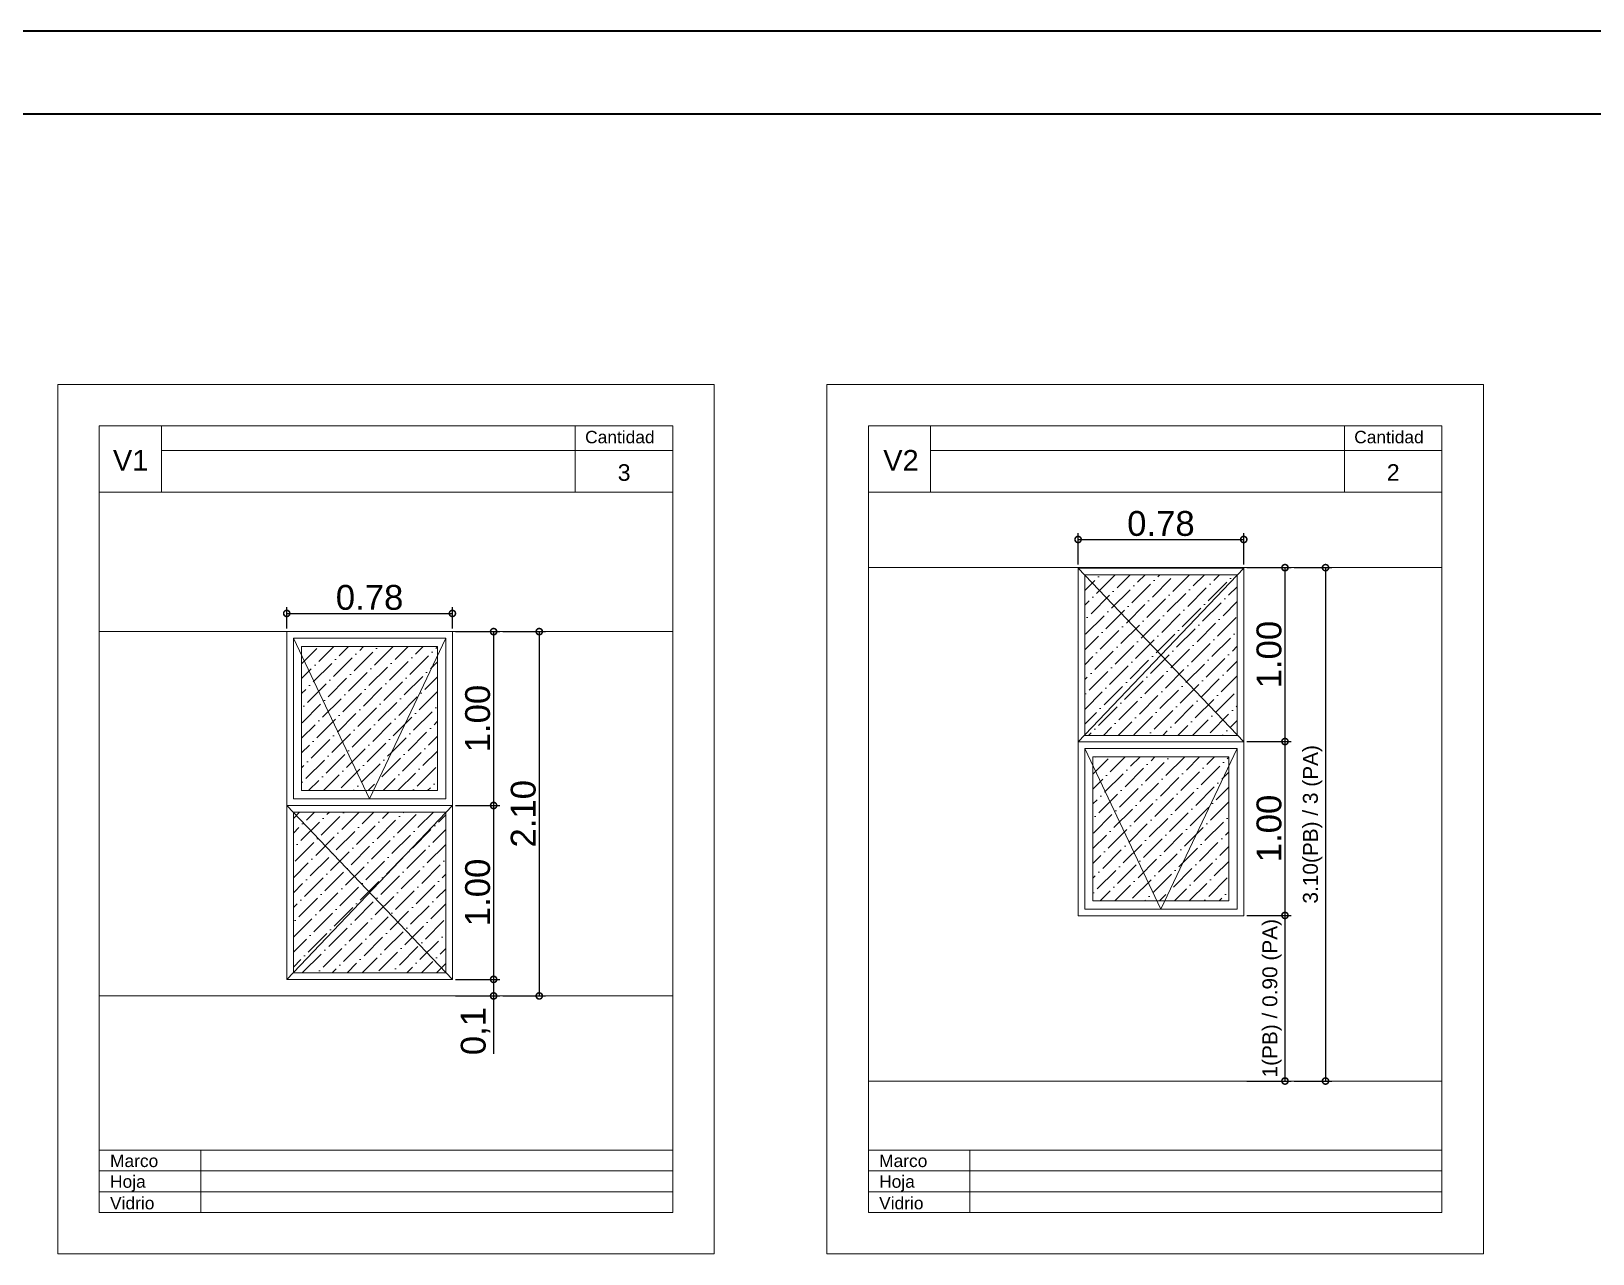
# Model space of a CAD drawing. Header units: millimetres. Extents: x 110427 to 125914, y 76277 to 76441.
# Drawn here: x 114048.16 to 114057.59, y 76299.33 to 76306.71 of the extents above; entities that cross this region are included whole.
import ezdxf

# ---------------------------------------------------------------- set-up
doc = ezdxf.new("R2010")
doc.units = ezdxf.units.MM
for name, pattern in [('ACAD_ISO03W100', [30, 12, -18]), ('ACAD_ISO05W100', [33, 24, -3, 0, -3, 0, -3]), ('JIS_02_0.7', [1.35, 0.75, -0.6]), ('TransientTextAxis', [0.3, 0.2, -0.1, 0, 0])]:
    doc.linetypes.add(name, pattern=pattern)
for name, color, linetype, lineweight in [('0.30', 1, 'Continuous', 30), ('06_CIVIL VISTAS GRUESA', 244, 'Continuous', 13), ('09_CIVIL PROYECCIONES', 230, 'JIS_02_0.7', 5), ('13_COTAS', 8, 'Continuous', 9), ('M-PARCELA-', 3, 'Continuous', 15), ('Punteada', 4, 'ACAD_ISO05W100', 5), ('texto', 170, 'Continuous', 5)]:
    doc.layers.add(name, color=color, linetype=linetype, lineweight=lineweight)
doc.styles.add('A', font='arial.ttf')
doc.styles.get("Standard").update_dxf_attribs({"font": 'arial.ttf'})
doc.styles.add('Swis721 BT', font='swiss.ttf')
doc.dimstyles.new('ISO-23', dxfattribs={"dimscale": 0.03, "dimtxt": 5, "dimasz": 2.5, "dimexe": 1.25, "dimexo": 0.625, "dimtad": 1, "dimtxsty": 'Swis721 BT', "dimblk": 'DOTSMALL', "dimcen": 2.5, "dimclrt": 150, "dimadec": 0, "dimazin": 0, "dimtfac": 1, "dimtmove": 0, "dimatfit": 3, "dimfxl": 0, "dimarcsym": 0})
pattern_1 = [(45, (113490.00509, 75831.412096), (0.0336759605, 0.1234785217), [0.15875, -0.03175, 0, -0.03175])]
pattern_2 = [(45, (113485.22808, 75832.07869), (0.0336759605, 0.1234785217), [0.15875, -0.03175, 0, -0.03175])]

# ---------------------------------------------------------------- blocks, each defined once
blk = doc.blocks.new('planilla simple')
at = {"layer": '06_CIVIL VISTAS GRUESA'}
for p, q in [((2743499.9, 218871.1), (2739537.4, 218871.1)), ((2739537.4, 218871.1), (2739537.4, 213621.1)), ((2739537.4, 218871.1), (2739537.4, 218496.1)), ((2743499.9, 218871.1), (2743499.9, 213621.1)), ((2743249.9, 218621.1), (2739787.4, 218621.1)), ((2739787.4, 218621.1), (2739787.4, 218221.1)), ((2739787.4, 218621.1), (2743249.9, 218621.1)), ((2740162.4, 218596.1), (2740162.4, 218621.1)), ((2740162.4, 218221.1), (2740162.4, 218596.1)), ((2743249.9, 218621.1), (2743249.9, 213871.1)), ((2740162.4, 218471.1), (2741353.5, 218471.1)), ((2740162.4, 218471.1), (2740162.4, 218346.1)), ((2741353.5, 218471.1), (2741907.9, 218471.1)), ((2742473.2, 218471.1), (2741907.9, 218471.1)), ((2742473.2, 218471.1), (2743092.3, 218471.1)), ((2743092.3, 218471.1), (2743249.9, 218471.1)), ((2739787.4, 218221.1), (2740162.4, 218221.1)), ((2739787.4, 218221.1), (2739787.4, 213871.1)), ((2740162.4, 218221.1), (2743249.9, 218221.1)), ((2741907.9, 218221.1), (2741907.9, 218221.1)), ((2739787.4, 213871.1), (2739787.4, 215121.1)), ((2739787.4, 214246.1), (2743249.9, 214246.1)), ((2740399.9, 214246.1), (2740399.9, 213871.1)), ((2739787.4, 214121.1), (2743249.9, 214121.1)), ((2739787.4, 213996.1), (2743249.9, 213996.1)), ((2739787.4, 213871.1), (2743249.9, 213871.1)), ((2739787.4, 213871.1), (2743249.9, 213871.1)), ((2739537.4, 213621.1), (2743499.9, 213621.1))]:
    blk.add_line(p, q, dxfattribs=at)
blk = doc.blocks.new('planilla simple2')
at = {"layer": '06_CIVIL VISTAS GRUESA'}
blk.add_line((2737480.4, 217737.6), (2737480.4, 217337.6), dxfattribs=at)
at = {"layer": '13_COTAS'}
blk.add_blockref('planilla simple', (-5180.2, -883.5), dxfattribs=at)
blk = doc.blocks.new('_DotSmall')
at = {"color": 0, "linetype": 'ByBlock', "const_width": 0.5}
blk.add_lwpolyline([(-0.0625, 0, 1), (0.0625, 0, 1)], format="xyb", close=True, dxfattribs=at)
blk = doc.blocks.new('*D66')
at = {"layer": '13_COTAS', "color": 0, "lineweight": -2}
for p, q in [((114054.479, 76303.4877), (114054.479, 76303.6767)), ((114054.479, 76303.6392), (114055.479, 76303.6392)), ((114055.479, 76303.4877), (114055.479, 76303.6767))]:
    blk.add_line(p, q, dxfattribs=at)
at = {"layer": 'Defpoints', "color": 0}
for p in [(114055.479, 76303.6392), (114054.479, 76303.469), (114055.479, 76303.469)]:
    blk.add_point(p, dxfattribs=at)
at = {"layer": '13_COTAS', "color": 0, "lineweight": -2, "xscale": 0.075, "yscale": 0.075, "zscale": 0.075, "rotation": 180}
blk.add_blockref('_DotSmall', (114054.479, 76303.6392), dxfattribs=at)
at = {"layer": '13_COTAS', "color": 0, "lineweight": -2, "xscale": 0.075, "yscale": 0.075, "zscale": 0.075}
blk.add_blockref('_DotSmall', (114055.479, 76303.6392), dxfattribs=at)
at = {"layer": '13_COTAS', "color": 150, "insert": (114054.979, 76303.735), "char_height": 0.15, "attachment_point": 5, "style": 'Swis721 BT'}
blk.add_mtext('0.78', dxfattribs=at)
blk = doc.blocks.new('*D67')
at = {"layer": '13_COTAS', "color": 0, "lineweight": -2}
for p, q in [((114055.4978, 76303.469), (114055.7654, 76303.469)), ((114055.7279, 76303.469), (114055.7279, 76302.419)), ((114055.4978, 76302.419), (114055.7654, 76302.419))]:
    blk.add_line(p, q, dxfattribs=at)
at = {"layer": 'Defpoints', "color": 0}
for p in [(114055.479, 76303.469), (114055.479, 76302.419), (114055.7279, 76302.419)]:
    blk.add_point(p, dxfattribs=at)
at = {"layer": '13_COTAS', "color": 0, "lineweight": -2, "xscale": 0.075, "yscale": 0.075, "zscale": 0.075}
for p, rotation in [((114055.7279, 76303.469), 90), ((114055.7279, 76302.419), 270)]:
    blk.add_blockref('_DotSmall', p, dxfattribs=dict(at, rotation=rotation))
at = {"layer": '13_COTAS', "color": 150, "insert": (114055.6321, 76302.944), "char_height": 0.15, "attachment_point": 5, "rotation": 90, "style": 'Swis721 BT'}
blk.add_mtext('1.00', dxfattribs=at)
blk = doc.blocks.new('*D68')
at = {"layer": '13_COTAS', "color": 0, "lineweight": -2}
for p, q in [((114055.4978, 76302.419), (114055.7654, 76302.419)), ((114055.7279, 76302.419), (114055.7279, 76301.369)), ((114055.4978, 76301.369), (114055.7654, 76301.369))]:
    blk.add_line(p, q, dxfattribs=at)
at = {"layer": 'Defpoints', "color": 0}
for p in [(114055.479, 76302.419), (114055.479, 76301.369), (114055.7279, 76301.369)]:
    blk.add_point(p, dxfattribs=at)
at = {"layer": '13_COTAS', "color": 0, "lineweight": -2, "xscale": 0.075, "yscale": 0.075, "zscale": 0.075}
for p, rotation in [((114055.7279, 76302.419), 90), ((114055.7279, 76301.369), 270)]:
    blk.add_blockref('_DotSmall', p, dxfattribs=dict(at, rotation=rotation))
at = {"layer": '13_COTAS', "color": 150, "insert": (114055.6321, 76301.894), "char_height": 0.15, "attachment_point": 5, "rotation": 90, "style": 'Swis721 BT'}
blk.add_mtext('1.00', dxfattribs=at)
blk = doc.blocks.new('*D69')
at = {"layer": '13_COTAS', "color": 0, "lineweight": -2}
for p, q in [((114055.4978, 76301.369), (114055.7654, 76301.369)), ((114055.7279, 76301.369), (114055.7279, 76300.369)), ((114055.4978, 76300.369), (114055.7654, 76300.369))]:
    blk.add_line(p, q, dxfattribs=at)
at = {"layer": 'Defpoints', "color": 0}
for p in [(114055.479, 76301.369), (114055.479, 76300.369), (114055.7279, 76300.369)]:
    blk.add_point(p, dxfattribs=at)
at = {"layer": '13_COTAS', "color": 0, "lineweight": -2, "xscale": 0.075, "yscale": 0.075, "zscale": 0.075}
for p, rotation in [((114055.7279, 76301.369), 90), ((114055.7279, 76300.369), 270)]:
    blk.add_blockref('_DotSmall', p, dxfattribs=dict(at, rotation=rotation))
at = {"layer": '13_COTAS', "color": 150, "insert": (114055.65, 76300.869), "char_height": 0.15, "attachment_point": 5, "rotation": 90, "style": 'Swis721 BT'}
blk.add_mtext('{\\H0.6x;1(PB) / 0.90 (PA)}', dxfattribs=at)
blk = doc.blocks.new('*D171')
at = {"layer": '13_COTAS', "color": 0, "lineweight": -2}
for p, q in [((114055.7841, 76303.469), (114056.0101, 76303.469)), ((114055.9726, 76303.469), (114055.9726, 76300.369)), ((114055.7841, 76300.369), (114056.0101, 76300.369))]:
    blk.add_line(p, q, dxfattribs=at)
at = {"layer": 'Defpoints', "color": 0}
for p in [(114055.7654, 76303.469), (114055.7654, 76300.369), (114055.9726, 76300.369)]:
    blk.add_point(p, dxfattribs=at)
at = {"layer": '13_COTAS', "color": 0, "lineweight": -2, "xscale": 0.075, "yscale": 0.075, "zscale": 0.075}
for p, rotation in [((114055.9726, 76303.469), 90), ((114055.9726, 76300.369), 270)]:
    blk.add_blockref('_DotSmall', p, dxfattribs=dict(at, rotation=rotation))
at = {"layer": '13_COTAS', "color": 150, "insert": (114055.8948, 76301.919), "char_height": 0.15, "attachment_point": 5, "rotation": 90, "style": 'Swis721 BT'}
blk.add_mtext('{\\H0.6x;3.10(PB) / 3 (PA)}', dxfattribs=at)
blk = doc.blocks.new('marco a3')
at = {"layer": '0.30', "color": 18, "lineweight": 40}
for p, q in [((-60.305, 56.936), (-76.055, 56.936)), ((-60.68, 56.561), (-75.1175, 56.561))]:
    blk.add_line(p, q, dxfattribs=at)
blk = doc.blocks.new('*D787')
at = {"layer": '13_COTAS', "color": 0, "lineweight": -2}
for p, q in [((114049.702, 76303.1016), (114049.702, 76303.2301)), ((114050.702, 76303.1016), (114050.702, 76303.2301)), ((114049.702, 76303.1926), (114050.702, 76303.1926))]:
    blk.add_line(p, q, dxfattribs=at)
at = {"layer": 'Defpoints', "color": 0}
for p in [(114050.702, 76303.1926), (114049.702, 76303.0828), (114050.702, 76303.0828)]:
    blk.add_point(p, dxfattribs=at)
at = {"layer": '13_COTAS', "color": 0, "lineweight": -2, "xscale": 0.075, "yscale": 0.075, "zscale": 0.075, "rotation": 180}
blk.add_blockref('_DotSmall', (114049.702, 76303.1926), dxfattribs=at)
at = {"layer": '13_COTAS', "color": 0, "lineweight": -2, "xscale": 0.075, "yscale": 0.075, "zscale": 0.075}
blk.add_blockref('_DotSmall', (114050.702, 76303.1926), dxfattribs=at)
at = {"layer": '13_COTAS', "color": 150, "insert": (114050.202, 76303.2885), "char_height": 0.15, "attachment_point": 5, "style": 'Swis721 BT'}
blk.add_mtext('0.78', dxfattribs=at)
blk = doc.blocks.new('*D788')
at = {"layer": '13_COTAS', "color": 0, "lineweight": -2}
for p, q in [((114050.7208, 76303.0828), (114050.9884, 76303.0828)), ((114050.9509, 76303.0828), (114050.9509, 76302.0328)), ((114050.7208, 76302.0328), (114050.9884, 76302.0328))]:
    blk.add_line(p, q, dxfattribs=at)
at = {"layer": 'Defpoints', "color": 0}
for p in [(114050.702, 76303.0828), (114050.702, 76302.0328), (114050.9509, 76302.0328)]:
    blk.add_point(p, dxfattribs=at)
at = {"layer": '13_COTAS', "color": 0, "lineweight": -2, "xscale": 0.075, "yscale": 0.075, "zscale": 0.075}
for p, rotation in [((114050.9509, 76303.0828), 90), ((114050.9509, 76302.0328), 270)]:
    blk.add_blockref('_DotSmall', p, dxfattribs=dict(at, rotation=rotation))
at = {"layer": '13_COTAS', "color": 150, "insert": (114050.855, 76302.5578), "char_height": 0.15, "attachment_point": 5, "rotation": 90, "style": 'Swis721 BT'}
blk.add_mtext('1.00', dxfattribs=at)
blk = doc.blocks.new('*D785')
at = {"layer": '13_COTAS', "color": 0, "lineweight": -2}
for p, q in [((114050.7208, 76302.0328), (114050.9884, 76302.0328)), ((114050.9509, 76302.0328), (114050.9509, 76300.9828)), ((114050.7208, 76300.9828), (114050.9884, 76300.9828))]:
    blk.add_line(p, q, dxfattribs=at)
at = {"layer": 'Defpoints', "color": 0}
for p in [(114050.702, 76302.0328), (114050.702, 76300.9828), (114050.9509, 76300.9828)]:
    blk.add_point(p, dxfattribs=at)
at = {"layer": '13_COTAS', "color": 0, "lineweight": -2, "xscale": 0.075, "yscale": 0.075, "zscale": 0.075}
for p, rotation in [((114050.9509, 76302.0328), 90), ((114050.9509, 76300.9828), 270)]:
    blk.add_blockref('_DotSmall', p, dxfattribs=dict(at, rotation=rotation))
at = {"layer": '13_COTAS', "color": 150, "insert": (114050.855, 76301.5078), "char_height": 0.15, "attachment_point": 5, "rotation": 90, "style": 'Swis721 BT'}
blk.add_mtext('1.00', dxfattribs=at)
blk = doc.blocks.new('*D789')
at = {"layer": '13_COTAS', "color": 0, "lineweight": -2}
for p, q in [((114050.7208, 76300.9828), (114050.9884, 76300.9828)), ((114050.9509, 76300.9828), (114050.9509, 76300.8828)), ((114050.7208, 76300.8828), (114050.9884, 76300.8828)), ((114050.9509, 76300.8828), (114050.9509, 76300.5335))]:
    blk.add_line(p, q, dxfattribs=at)
at = {"layer": 'Defpoints', "color": 0}
for p in [(114050.702, 76300.9828), (114050.702, 76300.8828), (114050.9509, 76300.8828)]:
    blk.add_point(p, dxfattribs=at)
at = {"layer": '13_COTAS', "color": 0, "lineweight": -2, "xscale": 0.075, "yscale": 0.075, "zscale": 0.075}
for p, rotation in [((114050.9509, 76300.9828), 90), ((114050.9509, 76300.8828), 270)]:
    blk.add_blockref('_DotSmall', p, dxfattribs=dict(at, rotation=rotation))
at = {"layer": '13_COTAS', "color": 150, "insert": (114050.8417, 76300.6707), "char_height": 0.15, "attachment_point": 5, "rotation": 90, "style": 'Swis721 BT'}
blk.add_mtext('0,1', dxfattribs=at)
blk = doc.blocks.new('*D786')
at = {"layer": '13_COTAS', "color": 0, "lineweight": -2}
for p, q in [((114051.0071, 76303.0828), (114051.2639, 76303.0828)), ((114051.2264, 76303.0828), (114051.2264, 76300.8828)), ((114051.0071, 76300.8828), (114051.2639, 76300.8828))]:
    blk.add_line(p, q, dxfattribs=at)
at = {"layer": 'Defpoints', "color": 0}
for p in [(114050.9884, 76303.0828), (114050.9884, 76300.8828), (114051.2264, 76300.8828)]:
    blk.add_point(p, dxfattribs=at)
at = {"layer": '13_COTAS', "color": 0, "lineweight": -2, "xscale": 0.075, "yscale": 0.075, "zscale": 0.075}
for p, rotation in [((114051.2264, 76303.0828), 90), ((114051.2264, 76300.8828), 270)]:
    blk.add_blockref('_DotSmall', p, dxfattribs=dict(at, rotation=rotation))
at = {"layer": '13_COTAS', "color": 150, "insert": (114051.1305, 76301.9828), "char_height": 0.15, "attachment_point": 5, "rotation": 90, "style": 'Swis721 BT'}
blk.add_mtext('2.10', dxfattribs=at)

msp = doc.modelspace()

# ---------------------------------------------------------------- hatches: boundary and pattern name
at = {"layer": '13_COTAS'}
h = msp.add_hatch(dxfattribs=at)
h.set_pattern_fill('ANSI36', color=256, scale=0.02)
h.set_pattern_definition([(45, (2108.255654, 1540.537206), (0.033675960454, 0.123478521665), [0.15875, -0.03175, 0, -0.03175])])
h.paths.add_polyline_path([(114055.441, 76303.4263), (114054.519, 76303.4263), (114054.519, 76303.4243), (114054.979, 76302.9413)])
h.paths.add_polyline_path([(114054.979, 76302.9413), (114054.519, 76303.4243), (114054.519, 76302.4583)])
h.paths.add_polyline_path([(114055.439, 76303.4243), (114054.979, 76302.9413), (114055.439, 76302.4583)])
h.paths.add_polyline_path([(114054.979, 76302.9413), (114054.519, 76302.4583), (114054.519, 76302.4563), (114055.439, 76302.4563), (114055.439, 76302.4583)])
h = msp.add_hatch(dxfattribs=at)
h.set_pattern_fill('ANSI36', color=256, scale=0.02)
h.set_pattern_definition(pattern_2)
h.paths.add_polyline_path([(114050.612, 76302.9211), (114050.612, 76302.9928), (114049.792, 76302.9928), (114049.792, 76302.9211), (114050.1815, 76302.1228), (114050.2226, 76302.1228)])
h.paths.add_polyline_path([(114049.792, 76302.9211), (114049.792, 76302.1228), (114050.1815, 76302.1228)], flags=17)
h = msp.add_hatch(dxfattribs=at)
h.set_pattern_fill('ANSI36', color=256, scale=0.02)
h.set_pattern_definition(pattern_2)
h.paths.add_polyline_path([(114050.612, 76302.1228), (114050.612, 76302.9374), (114050.2257, 76302.1228)])
h = msp.add_hatch(dxfattribs=at)
h.set_pattern_fill('ANSI36', color=256, scale=0.02)
h.set_pattern_definition(pattern_1)
h.paths.add_polyline_path([(114055.389, 76302.2545), (114055.389, 76302.3263), (114054.569, 76302.3263), (114054.569, 76302.2545), (114054.9585, 76301.4563), (114054.9996, 76301.4563)])
h.paths.add_polyline_path([(114054.569, 76302.2545), (114054.569, 76301.4563), (114054.9585, 76301.4563)], flags=17)
h = msp.add_hatch(dxfattribs=at)
h.set_pattern_fill('ANSI36', color=256, scale=0.02)
h.set_pattern_definition(pattern_1)
h.paths.add_polyline_path([(114055.389, 76301.4563), (114055.389, 76302.2708), (114055.0028, 76301.4563)])
h = msp.add_hatch(dxfattribs=at)
h.set_pattern_fill('ANSI36', color=256, scale=0.02)
h.set_pattern_definition([(45, (2108.08804, 1540.537206), (0.033675960454, 0.123478521665), [0.15875, -0.03175, 0, -0.03175])])
h.paths.add_polyline_path([(114050.662, 76301.9908), (114050.662, 76301.9928), (114049.742, 76301.9928), (114049.742, 76301.9908), (114050.202, 76301.5078)])
h.paths.add_polyline_path([(114050.202, 76301.5078), (114049.742, 76301.9908), (114049.742, 76301.0248)])
h.paths.add_polyline_path([(114050.202, 76301.5078), (114049.742, 76301.0248), (114049.742, 76301.0228), (114050.662, 76301.0228), (114050.662, 76301.0248)])
h.paths.add_polyline_path([(114050.662, 76301.9908), (114050.202, 76301.5078), (114050.662, 76301.0248)])

# ---------------------------------------------------------------- linework, layer by layer
at = {"layer": '06_CIVIL VISTAS GRUESA'}
for p, q in [((114051.444, 76304.3258), (114051.444, 76303.9258)), ((114056.0865, 76304.3258), (114056.0865, 76303.9258))]:
    msp.add_line(p, q, dxfattribs=at)
at = {"layer": '09_CIVIL PROYECCIONES', "color": 80, "linetype": 'ByBlock', "ltscale": 2}
for p, q in [((114054.479, 76303.4663), (114054.479, 76302.4163)), ((114055.439, 76303.4263), (114054.519, 76303.4263)), ((114054.519, 76303.4263), (114054.519, 76302.4563)), ((114055.439, 76303.4263), (114055.439, 76302.4563)), ((114055.479, 76303.4663), (114055.479, 76302.4163)), ((114049.702, 76303.0828), (114049.702, 76302.0328)), ((114049.702, 76303.0828), (114050.702, 76303.0828)), ((114050.662, 76303.0428), (114049.742, 76303.0428)), ((114049.742, 76303.0428), (114049.742, 76302.0728)), ((114050.662, 76303.0428), (114050.662, 76302.0728)), ((114050.702, 76303.0828), (114050.702, 76302.0328)), ((114050.612, 76302.9928), (114049.792, 76302.9928)), ((114049.792, 76302.9928), (114049.792, 76302.1228)), ((114050.612, 76302.9928), (114050.612, 76302.1228)), ((114054.479, 76302.4163), (114054.479, 76301.3663)), ((114054.479, 76302.4163), (114055.479, 76302.4163)), ((114054.479, 76302.4163), (114055.479, 76302.4163)), ((114055.439, 76302.4563), (114054.519, 76302.4563)), ((114055.439, 76302.3763), (114054.519, 76302.3763)), ((114054.519, 76302.3763), (114054.519, 76301.4063)), ((114055.439, 76302.3763), (114055.439, 76301.4063)), ((114055.479, 76302.4163), (114055.479, 76301.3663)), ((114055.389, 76302.3263), (114054.569, 76302.3263)), ((114054.569, 76302.3263), (114054.569, 76301.4563)), ((114055.389, 76302.3263), (114055.389, 76301.4563)), ((114050.612, 76302.1228), (114049.792, 76302.1228)), ((114049.702, 76302.0328), (114050.702, 76302.0328)), ((114049.702, 76302.0328), (114049.702, 76300.9828)), ((114050.662, 76302.0728), (114049.742, 76302.0728)), ((114050.702, 76302.0328), (114050.702, 76300.9828)), ((114050.662, 76301.9928), (114049.742, 76301.9928)), ((114049.742, 76301.9928), (114049.742, 76301.0228)), ((114050.662, 76301.9928), (114050.662, 76301.0228)), ((114055.389, 76301.4563), (114054.569, 76301.4563)), ((114054.479, 76301.3663), (114055.479, 76301.3663)), ((114055.439, 76301.4063), (114054.519, 76301.4063)), ((114049.702, 76300.9828), (114050.702, 76300.9828)), ((114050.662, 76301.0228), (114049.742, 76301.0228))]:
    msp.add_line(p, q, dxfattribs=at)
at = {"layer": 'M-PARCELA-'}
msp.add_line((114054.479, 76303.4663), (114055.479, 76303.4663), dxfattribs=at)
at = {"layer": 'Punteada', "linetype": 'ACAD_ISO03W100', "ltscale": 10}
for p, q in [((114053.2133, 76303.469), (114056.6758, 76303.469)), ((114048.5708, 76303.0828), (114052.0333, 76303.0828)), ((114048.5708, 76300.8828), (114052.0333, 76300.8828)), ((114053.2133, 76300.369), (114056.6758, 76300.369))]:
    msp.add_line(p, q, dxfattribs=at)
at = {"layer": 'Punteada', "linetype": 'TransientTextAxis', "ltscale": 500}
for p, q in [((114054.479, 76303.4663), (114055.479, 76302.4163)), ((114054.479, 76302.4163), (114055.479, 76303.4663)), ((114049.742, 76303.0428), (114050.202, 76302.0728)), ((114050.202, 76302.0728), (114050.662, 76303.0428)), ((114054.519, 76302.3763), (114054.979, 76301.4063)), ((114054.979, 76301.4063), (114055.439, 76302.3763)), ((114049.702, 76302.0328), (114050.702, 76300.9828)), ((114049.702, 76300.9828), (114050.702, 76302.0328))]:
    msp.add_line(p, q, dxfattribs=at)

# ---------------------------------------------------------------- block references
at = {"layer": '0.30', "xscale": 1.333333333333327, "yscale": 1.333333333333327, "zscale": 1.333333333333327}
msp.add_blockref('marco a3', (114143.1549, 76230.7938), dxfattribs=at)
at = {"layer": '13_COTAS', "xscale": 0.001000000000000194, "yscale": 0.001000000000000194, "zscale": 0.001000000000000194}
for p in [(111313.9635, 76086.5882), (111318.606, 76086.5882)]:
    msp.add_blockref('planilla simple2', p, dxfattribs=at)

# ---------------------------------------------------------------- texts
at = {"layer": 'texto', "attachment_point": 1}
for s, width, heights, insert, char_height in [('{\\fArial|b0|i0|c0|p34;Cantidad}', 3.338144, [0], (114051.5034, 76304.2952), 0.075), ('{\\fArial|b0|i0|c0|p34;Cantidad}', 3.338144, [0], (114056.1459, 76304.2952), 0.075), ('V1', 1.5, [0], (114048.6532, 76304.1795), 0.125), ('V2', 1.5, [0], (114053.303, 76304.1795), 0.125), ('3', 200, [0.0529], (114051.6999, 76304.0936), 0.1), ('2', 200, [0.0529], (114056.3424, 76304.0936), 0.1), ('{\\fArial|b0|i0|c0|p34;Marco}', 13.85, [0], (114048.6355, 76299.9245), 0.075), ('{\\fArial|b0|i0|c0|p34;Marco}', 13.85, [0], (114053.278, 76299.9245), 0.075)]:
    msp.add_mtext_dynamic_manual_height_columns(s, width=width, gutter_width=12.5, heights=heights, dxfattribs=dict(at, insert=insert, char_height=char_height))
at = {"layer": 'texto', "char_height": 0.075, "attachment_point": 1, "style": 'A'}
for s, insert in [('Hoja', (114048.6355, 76299.7995)), ('Hoja', (114053.278, 76299.7995)), ('Vidrio', (114048.6355, 76299.6692)), ('Vidrio', (114053.278, 76299.6692))]:
    msp.add_mtext_dynamic_manual_height_columns(s, width=13.85, gutter_width=12.5, heights=[0], dxfattribs=dict(at, insert=insert))

# ---------------------------------------------------------------- dimensions: what is measured, and where the dimension line sits
at = {"layer": '13_COTAS'}
dim = msp.add_linear_dim(base=(114055.479, 76303.6392), p1=(114054.479, 76303.469), p2=(114055.479, 76303.469), text='0.78', dimstyle='ISO-23', dxfattribs=at)
dim.commit()
dim.dimension.update_dxf_attribs({"geometry": '*D66', "text_midpoint": (114054.979, 76303.6392), "dimtype": 160})
for p1, p2, distance, text, picture, middle in [((114055.7654, 76303.469), (114055.7654, 76300.369), 0.2073, '{\\H0.6x;3.10(PB) / 3 (PA)}', '*D171', (114055.8948, 76301.919)), ((114050.9884, 76303.0828), (114050.9884, 76300.8828), 0.238, '2.10', '*D786', (114051.1305, 76301.9828))]:
    dim = msp.add_aligned_dim(p1=p1, p2=p2, distance=distance, text=text, dimstyle='ISO-23', dxfattribs=at)
    dim.commit()
    dim.dimension.update_dxf_attribs({"geometry": picture, "text_midpoint": middle})
for base, p1, p2, picture, middle in [((114055.7279, 76302.419), (114055.479, 76303.469), (114055.479, 76302.419), '*D67', (114055.6321, 76302.944)), ((114050.9509, 76302.0328), (114050.702, 76303.0828), (114050.702, 76302.0328), '*D788', (114050.855, 76302.5578)), ((114055.7279, 76301.369), (114055.479, 76302.419), (114055.479, 76301.369), '*D68', (114055.6321, 76301.894)), ((114050.9509, 76300.9828), (114050.702, 76302.0328), (114050.702, 76300.9828), '*D785', (114050.855, 76301.5078))]:
    dim = msp.add_linear_dim(base=base, p1=p1, p2=p2, angle=90, text='1.00', dimstyle='ISO-23', dxfattribs=at)
    dim.commit()
    dim.dimension.update_dxf_attribs({"geometry": picture, "text_midpoint": middle})
dim = msp.add_linear_dim(base=(114050.702, 76303.1926), p1=(114049.702, 76303.0828), p2=(114050.702, 76303.0828), text='0.78', dimstyle='ISO-23', dxfattribs=at)
dim.commit()
dim.dimension.update_dxf_attribs({"geometry": '*D787', "text_midpoint": (114050.202, 76303.2885)})
dim = msp.add_linear_dim(base=(114055.7279, 76300.369), p1=(114055.479, 76301.369), p2=(114055.479, 76300.369), angle=90, text='{\\H0.6x;1(PB) / 0.90 (PA)}', dimstyle='ISO-23', override={"dimfxl": 100, "dimarcsym": 2}, dxfattribs=at)
dim.commit()
dim.dimension.update_dxf_attribs({"geometry": '*D69', "text_midpoint": (114055.65, 76300.869)})
dim = msp.add_linear_dim(base=(114050.9509, 76300.8828), p1=(114050.702, 76300.9828), p2=(114050.702, 76300.8828), angle=90, dimstyle='ISO-23', override={"dimfxl": 100, "dimarcsym": 2}, dxfattribs=at)
dim.commit()
dim.dimension.update_dxf_attribs({"geometry": '*D789', "text_midpoint": (114050.8417, 76300.6707)})

doc.saveas('drawing.dxf')
